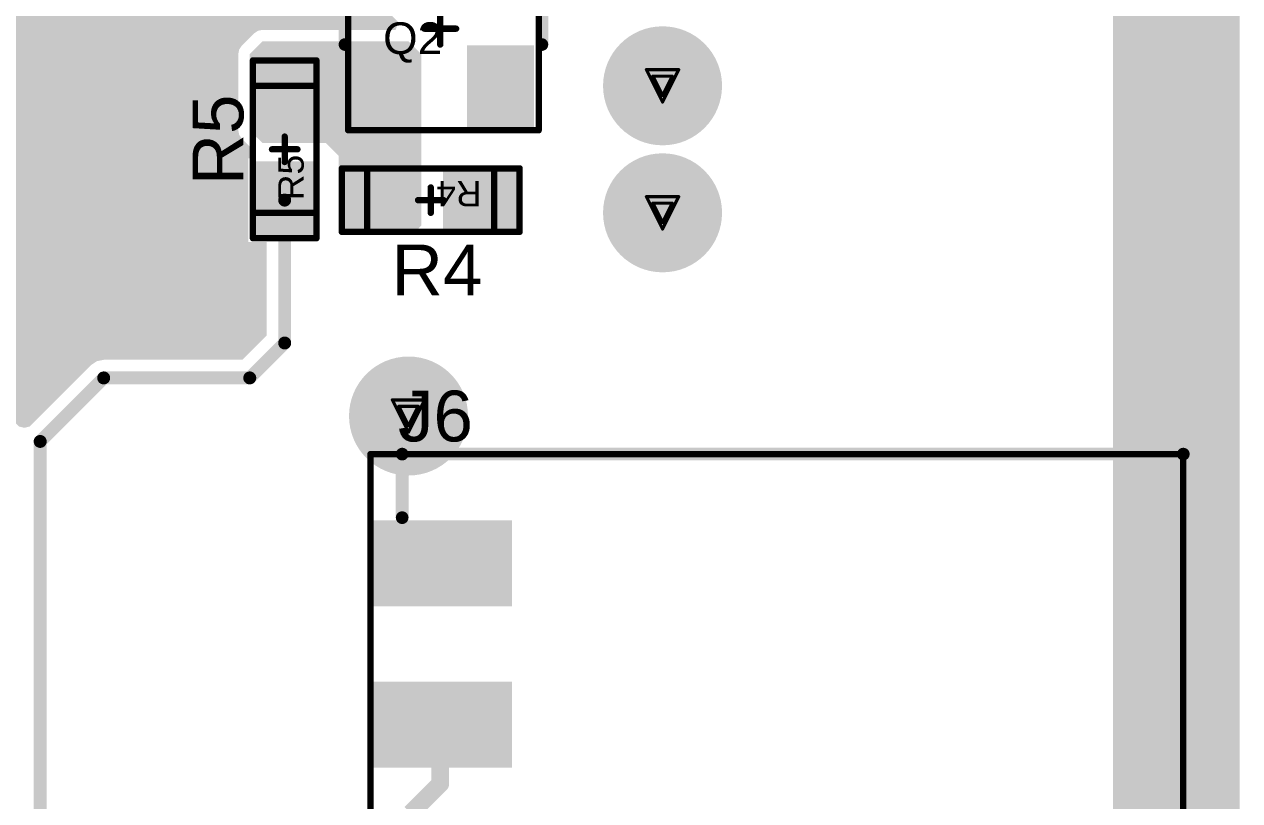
# Model space of a CAD drawing. Header units: inches. Extents: x -21 to 344, y -3 to 240.
# Drawn here: x 56.85 to 75.99, y 63.64 to 75.87 of the extents above; entities that cross this region are included whole.
import ezdxf

# ---------------------------------------------------------------- set-up
doc = ezdxf.new("R2010")
doc.units = ezdxf.units.IN
for name, color, linetype in [('Bottom 3D Body', 216, 'Continuous'), ('Bottom Layer', 5, 'Continuous'), ('Drill Drawing', 1, 'Continuous'), ('Int1 -GND)', 76, 'Continuous'), ('Int2 -PWR)', 16, 'Continuous'), ('Keep-Out Layer', 6, 'Continuous'), ('Route Tool Path', 56, 'Continuous'), ('Top Component Center', 76, 'Continuous'), ('Top Designator', 56, 'Continuous'), ('Top Layer', 1, 'Continuous'), ('Top Overlay', 2, 'Continuous'), ('Top Paste', 8, 'Continuous'), ('Top Solder', 216, 'Continuous'), ('Via Holes', 16, 'Continuous')]:
    doc.layers.add(name, color=color, linetype=linetype)
doc.styles.add('Arial', font='', dxfattribs={"height": 0.2})
doc.styles.get('Arial').set_extended_font_data('Arial')

# ---------------------------------------------------------------- blocks, each defined once
blk = doc.blocks.new('RES_0603_52')
at = {"layer": 'Top Layer'}
for points in [[(-1.283, 0.394), (-0.318, 0.394), (-0.318, -0.394), (-1.283, -0.394)], [(0.318, 0.394), (1.283, 0.394), (1.283, -0.394), (0.318, -0.394)]]:
    blk.add_hatch(color=1, dxfattribs=at).paths.add_polyline_path(points)
at = {"layer": 'Top Paste'}
for points in [[(-1.41, 0.521), (-0.191, 0.521), (-0.191, -0.521), (-1.41, -0.521)], [(0.191, 0.521), (1.41, 0.521), (1.41, -0.521), (0.191, -0.521)]]:
    blk.add_hatch(color=8, dxfattribs=at).paths.add_polyline_path(points)
at = {"layer": 'Top Solder'}
for points in [[(-1.333, 0.444), (-0.268, 0.444), (-0.268, -0.444), (-1.333, -0.444)], [(0.268, 0.444), (1.333, 0.444), (1.333, -0.444), (0.268, -0.444)]]:
    blk.add_hatch(color=216, dxfattribs=at).paths.add_polyline_path(points)
at = {"layer": 'Bottom 3D Body'}
for points in [[(-1, 0.5, 0.1, 0.1, 0), (-1, -0.5, 0.1, 0.1, 0)], [(-1, 0.5, 0.1, 0.1, 0), (1, 0.5, 0.1, 0.1, 0)], [(1, 0.5, 0.1, 0.1, 0), (1, -0.5, 0.1, 0.1, 0)], [(-1, -0.5, 0.1, 0.1, 0), (1, -0.5, 0.1, 0.1, 0)]]:
    blk.add_lwpolyline(points, format="xyseb", dxfattribs=at)
for points in [[(-1.025, 0.5, 0.05, 0.05, 1), (-0.975, 0.5, 0.05, 0.05, 1)], [(-1.025, 0.5, 0.05, 0.05, 1), (-0.975, 0.5, 0.05, 0.05, 1)], [(0.975, 0.5, 0.05, 0.05, 1), (1.025, 0.5, 0.05, 0.05, 1)], [(0.975, 0.5, 0.05, 0.05, 1), (1.025, 0.5, 0.05, 0.05, 1)], [(-1.025, -0.5, 0.05, 0.05, 1), (-0.975, -0.5, 0.05, 0.05, 1)], [(-1.025, -0.5, 0.05, 0.05, 1), (-0.975, -0.5, 0.05, 0.05, 1)], [(0.975, -0.5, 0.05, 0.05, 1), (1.025, -0.5, 0.05, 0.05, 1)], [(0.975, -0.5, 0.05, 0.05, 1), (1.025, -0.5, 0.05, 0.05, 1)]]:
    blk.add_lwpolyline(points, format="xyseb", close=True, dxfattribs=at)
at = {"layer": 'Top Component Center'}
for points in [[(-1.4, 0.5, 0.1, 0.1, 0), (1.4, 0.5, 0.1, 0.1, 0)], [(-1.4, 0.5, 0.1, 0.1, 0), (-1.4, -0.5, 0.1, 0.1, 0)], [(1.4, 0.5, 0.1, 0.1, 0), (1.4, -0.5, 0.1, 0.1, 0)], [(0, 0.2, 0.1, 0.1, 0), (0, -0.2, 0.1, 0.1, 0)], [(-0.2, 0, 0.1, 0.1, 0), (0.2, 0, 0.1, 0.1, 0)], [(-1.4, -0.5, 0.1, 0.1, 0), (1.4, -0.5, 0.1, 0.1, 0)]]:
    blk.add_lwpolyline(points, format="xyseb", dxfattribs=at)
for points in [[(-1.425, 0.5, 0.05, 0.05, 1), (-1.375, 0.5, 0.05, 0.05, 1)], [(-1.425, 0.5, 0.05, 0.05, 1), (-1.375, 0.5, 0.05, 0.05, 1)], [(1.375, 0.5, 0.05, 0.05, 1), (1.425, 0.5, 0.05, 0.05, 1)], [(1.375, 0.5, 0.05, 0.05, 1), (1.425, 0.5, 0.05, 0.05, 1)], [(-0.025, 0.2, 0.05, 0.05, 1), (0.025, 0.2, 0.05, 0.05, 1)], [(-0.225, 0, 0.05, 0.05, 1), (-0.175, 0, 0.05, 0.05, 1)], [(0.175, 0, 0.05, 0.05, 1), (0.225, 0, 0.05, 0.05, 1)], [(-0.025, -0.2, 0.05, 0.05, 1), (0.025, -0.2, 0.05, 0.05, 1)], [(-1.425, -0.5, 0.05, 0.05, 1), (-1.375, -0.5, 0.05, 0.05, 1)], [(-1.425, -0.5, 0.05, 0.05, 1), (-1.375, -0.5, 0.05, 0.05, 1)], [(1.375, -0.5, 0.05, 0.05, 1), (1.425, -0.5, 0.05, 0.05, 1)], [(1.375, -0.5, 0.05, 0.05, 1), (1.425, -0.5, 0.05, 0.05, 1)]]:
    blk.add_lwpolyline(points, format="xyseb", close=True, dxfattribs=at)
at = {"layer": 'Top Designator'}
for points in [[(-1.4, 0.5, 0.1, 0.1, 0), (1.4, 0.5, 0.1, 0.1, 0)], [(-1.4, 0.5, 0.1, 0.1, 0), (-1.4, -0.5, 0.1, 0.1, 0)], [(1.4, 0.5, 0.1, 0.1, 0), (1.4, -0.5, 0.1, 0.1, 0)], [(-1.4, -0.5, 0.1, 0.1, 0), (1.4, -0.5, 0.1, 0.1, 0)]]:
    blk.add_lwpolyline(points, format="xyseb", dxfattribs=at)
for points in [[(-1.425, 0.5, 0.05, 0.05, 1), (-1.375, 0.5, 0.05, 0.05, 1)], [(-1.425, 0.5, 0.05, 0.05, 1), (-1.375, 0.5, 0.05, 0.05, 1)], [(1.375, 0.5, 0.05, 0.05, 1), (1.425, 0.5, 0.05, 0.05, 1)], [(1.375, 0.5, 0.05, 0.05, 1), (1.425, 0.5, 0.05, 0.05, 1)], [(-1.425, -0.5, 0.05, 0.05, 1), (-1.375, -0.5, 0.05, 0.05, 1)], [(-1.425, -0.5, 0.05, 0.05, 1), (-1.375, -0.5, 0.05, 0.05, 1)], [(1.375, -0.5, 0.05, 0.05, 1), (1.425, -0.5, 0.05, 0.05, 1)], [(1.375, -0.5, 0.05, 0.05, 1), (1.425, -0.5, 0.05, 0.05, 1)]]:
    blk.add_lwpolyline(points, format="xyseb", close=True, dxfattribs=at)
at = {"layer": 'Top Overlay'}
for points in [[(-1.4, 0.5, 0.1, 0.1, 0), (1.4, 0.5, 0.1, 0.1, 0)], [(-1.4, 0.5, 0.1, 0.1, 0), (-1.4, -0.5, 0.1, 0.1, 0)], [(1.4, 0.5, 0.1, 0.1, 0), (1.4, -0.5, 0.1, 0.1, 0)], [(-1.4, -0.5, 0.1, 0.1, 0), (1.4, -0.5, 0.1, 0.1, 0)]]:
    blk.add_lwpolyline(points, format="xyseb", dxfattribs=at)
for points in [[(-1.425, 0.5, 0.05, 0.05, 1), (-1.375, 0.5, 0.05, 0.05, 1)], [(-1.425, 0.5, 0.05, 0.05, 1), (-1.375, 0.5, 0.05, 0.05, 1)], [(1.375, 0.5, 0.05, 0.05, 1), (1.425, 0.5, 0.05, 0.05, 1)], [(1.375, 0.5, 0.05, 0.05, 1), (1.425, 0.5, 0.05, 0.05, 1)], [(-1.425, -0.5, 0.05, 0.05, 1), (-1.375, -0.5, 0.05, 0.05, 1)], [(-1.425, -0.5, 0.05, 0.05, 1), (-1.375, -0.5, 0.05, 0.05, 1)], [(1.375, -0.5, 0.05, 0.05, 1), (1.425, -0.5, 0.05, 0.05, 1)], [(1.375, -0.5, 0.05, 0.05, 1), (1.425, -0.5, 0.05, 0.05, 1)]]:
    blk.add_lwpolyline(points, format="xyseb", close=True, dxfattribs=at)
at = {"layer": 'Top Designator', "style": 'Arial'}
blk.add_text('R5', height=0.4, dxfattribs=at).set_placement((-0.8, -0.3))
blk = doc.blocks.new('RES_0603_53')
at = {"layer": 'Top Layer'}
for points in [[(-1.283, 0.394), (-0.318, 0.394), (-0.318, -0.394), (-1.283, -0.394)], [(0.318, 0.394), (1.283, 0.394), (1.283, -0.394), (0.318, -0.394)]]:
    blk.add_hatch(color=1, dxfattribs=at).paths.add_polyline_path(points)
at = {"layer": 'Top Paste'}
for points in [[(-1.41, 0.521), (-0.191, 0.521), (-0.191, -0.521), (-1.41, -0.521)], [(0.191, 0.521), (1.41, 0.521), (1.41, -0.521), (0.191, -0.521)]]:
    blk.add_hatch(color=8, dxfattribs=at).paths.add_polyline_path(points)
at = {"layer": 'Top Solder'}
for points in [[(-1.333, 0.444), (-0.268, 0.444), (-0.268, -0.444), (-1.333, -0.444)], [(0.268, 0.444), (1.333, 0.444), (1.333, -0.444), (0.268, -0.444)]]:
    blk.add_hatch(color=216, dxfattribs=at).paths.add_polyline_path(points)
at = {"layer": 'Bottom 3D Body'}
for points in [[(-1, 0.5, 0.1, 0.1, 0), (-1, -0.5, 0.1, 0.1, 0)], [(1, 0.5, 0.1, 0.1, 0), (-1, 0.5, 0.1, 0.1, 0)], [(1, 0.5, 0.1, 0.1, 0), (1, -0.5, 0.1, 0.1, 0)], [(1, -0.5, 0.1, 0.1, 0), (-1, -0.5, 0.1, 0.1, 0)]]:
    blk.add_lwpolyline(points, format="xyseb", dxfattribs=at)
for points in [[(-1.025, 0.5, 0.05, 0.05, 1), (-0.975, 0.5, 0.05, 0.05, 1)], [(-1.025, 0.5, 0.05, 0.05, 1), (-0.975, 0.5, 0.05, 0.05, 1)], [(0.975, 0.5, 0.05, 0.05, 1), (1.025, 0.5, 0.05, 0.05, 1)], [(0.975, 0.5, 0.05, 0.05, 1), (1.025, 0.5, 0.05, 0.05, 1)], [(-1.025, -0.5, 0.05, 0.05, 1), (-0.975, -0.5, 0.05, 0.05, 1)], [(-1.025, -0.5, 0.05, 0.05, 1), (-0.975, -0.5, 0.05, 0.05, 1)], [(0.975, -0.5, 0.05, 0.05, 1), (1.025, -0.5, 0.05, 0.05, 1)], [(0.975, -0.5, 0.05, 0.05, 1), (1.025, -0.5, 0.05, 0.05, 1)]]:
    blk.add_lwpolyline(points, format="xyseb", close=True, dxfattribs=at)
at = {"layer": 'Top Component Center'}
for points in [[(1.4, 0.5, 0.1, 0.1, 0), (-1.4, 0.5, 0.1, 0.1, 0)], [(-1.4, 0.5, 0.1, 0.1, 0), (-1.4, -0.5, 0.1, 0.1, 0)], [(1.4, 0.5, 0.1, 0.1, 0), (1.4, -0.5, 0.1, 0.1, 0)], [(0, 0.2, 0.1, 0.1, 0), (0, -0.2, 0.1, 0.1, 0)], [(0.2, 0, 0.1, 0.1, 0), (-0.2, 0, 0.1, 0.1, 0)], [(1.4, -0.5, 0.1, 0.1, 0), (-1.4, -0.5, 0.1, 0.1, 0)]]:
    blk.add_lwpolyline(points, format="xyseb", dxfattribs=at)
for points in [[(-1.425, 0.5, 0.05, 0.05, 1), (-1.375, 0.5, 0.05, 0.05, 1)], [(-1.425, 0.5, 0.05, 0.05, 1), (-1.375, 0.5, 0.05, 0.05, 1)], [(1.375, 0.5, 0.05, 0.05, 1), (1.425, 0.5, 0.05, 0.05, 1)], [(1.375, 0.5, 0.05, 0.05, 1), (1.425, 0.5, 0.05, 0.05, 1)], [(-0.025, 0.2, 0.05, 0.05, 1), (0.025, 0.2, 0.05, 0.05, 1)], [(-0.225, 0, 0.05, 0.05, 1), (-0.175, 0, 0.05, 0.05, 1)], [(0.175, 0, 0.05, 0.05, 1), (0.225, 0, 0.05, 0.05, 1)], [(-0.025, -0.2, 0.05, 0.05, 1), (0.025, -0.2, 0.05, 0.05, 1)], [(-1.425, -0.5, 0.05, 0.05, 1), (-1.375, -0.5, 0.05, 0.05, 1)], [(-1.425, -0.5, 0.05, 0.05, 1), (-1.375, -0.5, 0.05, 0.05, 1)], [(1.375, -0.5, 0.05, 0.05, 1), (1.425, -0.5, 0.05, 0.05, 1)], [(1.375, -0.5, 0.05, 0.05, 1), (1.425, -0.5, 0.05, 0.05, 1)]]:
    blk.add_lwpolyline(points, format="xyseb", close=True, dxfattribs=at)
at = {"layer": 'Top Designator'}
for points in [[(1.4, 0.5, 0.1, 0.1, 0), (-1.4, 0.5, 0.1, 0.1, 0)], [(-1.4, 0.5, 0.1, 0.1, 0), (-1.4, -0.5, 0.1, 0.1, 0)], [(1.4, 0.5, 0.1, 0.1, 0), (1.4, -0.5, 0.1, 0.1, 0)], [(1.4, -0.5, 0.1, 0.1, 0), (-1.4, -0.5, 0.1, 0.1, 0)]]:
    blk.add_lwpolyline(points, format="xyseb", dxfattribs=at)
for points in [[(-1.425, 0.5, 0.05, 0.05, 1), (-1.375, 0.5, 0.05, 0.05, 1)], [(-1.425, 0.5, 0.05, 0.05, 1), (-1.375, 0.5, 0.05, 0.05, 1)], [(1.375, 0.5, 0.05, 0.05, 1), (1.425, 0.5, 0.05, 0.05, 1)], [(1.375, 0.5, 0.05, 0.05, 1), (1.425, 0.5, 0.05, 0.05, 1)], [(-1.425, -0.5, 0.05, 0.05, 1), (-1.375, -0.5, 0.05, 0.05, 1)], [(-1.425, -0.5, 0.05, 0.05, 1), (-1.375, -0.5, 0.05, 0.05, 1)], [(1.375, -0.5, 0.05, 0.05, 1), (1.425, -0.5, 0.05, 0.05, 1)], [(1.375, -0.5, 0.05, 0.05, 1), (1.425, -0.5, 0.05, 0.05, 1)]]:
    blk.add_lwpolyline(points, format="xyseb", close=True, dxfattribs=at)
at = {"layer": 'Top Overlay'}
for points in [[(1.4, 0.5, 0.1, 0.1, 0), (-1.4, 0.5, 0.1, 0.1, 0)], [(-1.4, 0.5, 0.1, 0.1, 0), (-1.4, -0.5, 0.1, 0.1, 0)], [(1.4, 0.5, 0.1, 0.1, 0), (1.4, -0.5, 0.1, 0.1, 0)], [(1.4, -0.5, 0.1, 0.1, 0), (-1.4, -0.5, 0.1, 0.1, 0)]]:
    blk.add_lwpolyline(points, format="xyseb", dxfattribs=at)
for points in [[(-1.425, 0.5, 0.05, 0.05, 1), (-1.375, 0.5, 0.05, 0.05, 1)], [(-1.425, 0.5, 0.05, 0.05, 1), (-1.375, 0.5, 0.05, 0.05, 1)], [(1.375, 0.5, 0.05, 0.05, 1), (1.425, 0.5, 0.05, 0.05, 1)], [(1.375, 0.5, 0.05, 0.05, 1), (1.425, 0.5, 0.05, 0.05, 1)], [(-1.425, -0.5, 0.05, 0.05, 1), (-1.375, -0.5, 0.05, 0.05, 1)], [(-1.425, -0.5, 0.05, 0.05, 1), (-1.375, -0.5, 0.05, 0.05, 1)], [(1.375, -0.5, 0.05, 0.05, 1), (1.425, -0.5, 0.05, 0.05, 1)], [(1.375, -0.5, 0.05, 0.05, 1), (1.425, -0.5, 0.05, 0.05, 1)]]:
    blk.add_lwpolyline(points, format="xyseb", close=True, dxfattribs=at)
at = {"layer": 'Top Designator', "style": 'Arial'}
blk.add_text('R4', height=0.4, dxfattribs=at).set_placement((-0.8, -0.3))
blk = doc.blocks.new('SOT23F_60')
at = {"layer": 'Top Layer'}
for points in [[(-0.4, 1.5), (0.4, 1.5), (0.4, 0.39), (-0.4, 0.39)], [(-1.35, -0.39), (-0.55, -0.39), (-0.55, -1.5), (-1.35, -1.5)], [(0.55, -0.39), (1.35, -0.39), (1.35, -1.5), (0.55, -1.5)]]:
    blk.add_hatch(color=1, dxfattribs=at).paths.add_polyline_path(points)
at = {"layer": 'Top Paste'}
for points in [[(-0.527, 1.627), (0.527, 1.627), (0.527, 0.263), (-0.527, 0.263)], [(-1.477, -0.263), (-0.423, -0.263), (-0.423, -1.627), (-1.477, -1.627)], [(0.423, -0.263), (1.477, -0.263), (1.477, -1.627), (0.423, -1.627)]]:
    blk.add_hatch(color=8, dxfattribs=at).paths.add_polyline_path(points)
at = {"layer": 'Top Solder'}
for points in [[(-0.45, 1.55), (0.45, 1.55), (0.45, 0.34), (-0.45, 0.34)], [(-1.4, -0.34), (-0.5, -0.34), (-0.5, -1.55), (-1.4, -1.55)], [(0.5, -0.34), (1.4, -0.34), (1.4, -1.55), (0.5, -1.55)]]:
    blk.add_hatch(color=216, dxfattribs=at).paths.add_polyline_path(points)
at = {"layer": 'Top Component Center'}
for points in [[(-1.45, -1.6, 0.1, 0.1, 0), (-1.45, 1.6, 0.1, 0.1, 0)], [(-1.45, 1.6, 0.1, 0.1, 0), (1.55, 1.6, 0.1, 0.1, 0)], [(1.55, -1.6, 0.1, 0.1, 0), (1.55, 1.6, 0.1, 0.1, 0)], [(0, -0.25, 0.1, 0.1, 0), (0, 0.25, 0.1, 0.1, 0)], [(-0.25, 0, 0.1, 0.1, 0), (0.25, 0, 0.1, 0.1, 0)], [(-1.45, -1.6, 0.1, 0.1, 0), (1.55, -1.6, 0.1, 0.1, 0)]]:
    blk.add_lwpolyline(points, format="xyseb", dxfattribs=at)
for points in [[(-1.475, 1.6, 0.05, 0.05, 1), (-1.425, 1.6, 0.05, 0.05, 1)], [(-1.475, 1.6, 0.05, 0.05, 1), (-1.425, 1.6, 0.05, 0.05, 1)], [(1.525, 1.6, 0.05, 0.05, 1), (1.575, 1.6, 0.05, 0.05, 1)], [(1.525, 1.6, 0.05, 0.05, 1), (1.575, 1.6, 0.05, 0.05, 1)], [(-0.025, 0.25, 0.05, 0.05, 1), (0.025, 0.25, 0.05, 0.05, 1)], [(-0.275, 0, 0.05, 0.05, 1), (-0.225, 0, 0.05, 0.05, 1)], [(0.225, 0, 0.05, 0.05, 1), (0.275, 0, 0.05, 0.05, 1)], [(-0.025, -0.25, 0.05, 0.05, 1), (0.025, -0.25, 0.05, 0.05, 1)], [(-1.475, -1.6, 0.05, 0.05, 1), (-1.425, -1.6, 0.05, 0.05, 1)], [(-1.475, -1.6, 0.05, 0.05, 1), (-1.425, -1.6, 0.05, 0.05, 1)], [(1.525, -1.6, 0.05, 0.05, 1), (1.575, -1.6, 0.05, 0.05, 1)], [(1.525, -1.6, 0.05, 0.05, 1), (1.575, -1.6, 0.05, 0.05, 1)]]:
    blk.add_lwpolyline(points, format="xyseb", close=True, dxfattribs=at)
at = {"layer": 'Top Designator'}
for points in [[(-1.45, -1.6, 0.1, 0.1, 0), (-1.45, 1.6, 0.1, 0.1, 0)], [(-1.45, 1.6, 0.1, 0.1, 0), (1.55, 1.6, 0.1, 0.1, 0)], [(1.55, -1.6, 0.1, 0.1, 0), (1.55, 1.6, 0.1, 0.1, 0)], [(-1.45, -1.6, 0.1, 0.1, 0), (1.55, -1.6, 0.1, 0.1, 0)]]:
    blk.add_lwpolyline(points, format="xyseb", dxfattribs=at)
for points in [[(-1.475, 1.6, 0.05, 0.05, 1), (-1.425, 1.6, 0.05, 0.05, 1)], [(-1.475, 1.6, 0.05, 0.05, 1), (-1.425, 1.6, 0.05, 0.05, 1)], [(1.525, 1.6, 0.05, 0.05, 1), (1.575, 1.6, 0.05, 0.05, 1)], [(1.525, 1.6, 0.05, 0.05, 1), (1.575, 1.6, 0.05, 0.05, 1)], [(-1.475, -1.6, 0.05, 0.05, 1), (-1.425, -1.6, 0.05, 0.05, 1)], [(-1.475, -1.6, 0.05, 0.05, 1), (-1.425, -1.6, 0.05, 0.05, 1)], [(1.525, -1.6, 0.05, 0.05, 1), (1.575, -1.6, 0.05, 0.05, 1)], [(1.525, -1.6, 0.05, 0.05, 1), (1.575, -1.6, 0.05, 0.05, 1)]]:
    blk.add_lwpolyline(points, format="xyseb", close=True, dxfattribs=at)
at = {"layer": 'Top Overlay'}
for points in [[(-1.5, 0.75, 0.2, 0.2, 0), (-0.725, 0.75, 0.2, 0.2, 0)], [(-1.5, -0.25, 0.2, 0.2, 0), (-1.5, 0.75, 0.2, 0.2, 0)], [(0.75, 0.75, 0.2, 0.2, 0), (1.6, 0.75, 0.2, 0.2, 0)], [(1.6, -0.25, 0.2, 0.2, 0), (1.6, 0.75, 0.2, 0.2, 0)]]:
    blk.add_lwpolyline(points, format="xyseb", dxfattribs=at)
for points in [[(-1.55, 0.75, 0.1, 0.1, 1), (-1.45, 0.75, 0.1, 0.1, 1)], [(-1.55, 0.75, 0.1, 0.1, 1), (-1.45, 0.75, 0.1, 0.1, 1)], [(-0.775, 0.75, 0.1, 0.1, 1), (-0.675, 0.75, 0.1, 0.1, 1)], [(0.7, 0.75, 0.1, 0.1, 1), (0.8, 0.75, 0.1, 0.1, 1)], [(1.55, 0.75, 0.1, 0.1, 1), (1.65, 0.75, 0.1, 0.1, 1)], [(1.55, 0.75, 0.1, 0.1, 1), (1.65, 0.75, 0.1, 0.1, 1)], [(-1.55, -0.25, 0.1, 0.1, 1), (-1.45, -0.25, 0.1, 0.1, 1)], [(1.55, -0.25, 0.1, 0.1, 1), (1.65, -0.25, 0.1, 0.1, 1)]]:
    blk.add_lwpolyline(points, format="xyseb", close=True, dxfattribs=at)
at = {"layer": 'Top Designator', "style": 'Arial'}
blk.add_text('Q2', height=0.5, dxfattribs=at).set_placement((-0.9, -0.4))
blk = doc.blocks.new('PINHEADER1X5_RA_65')
at = {"layer": 'Top Layer'}
for points in [[(-5.63, 1), (-4.53, 1), (-4.53, -1), (-5.63, -1)], [(-3.09, 1), (-1.99, 1), (-1.99, -1), (-3.09, -1)], [(-0.55, 1), (0.55, 1), (0.55, -1), (-0.55, -1)], [(1.99, 1), (3.09, 1), (3.09, -1), (1.99, -1)], [(4.53, 1), (5.63, 1), (5.63, -1), (4.53, -1)]]:
    blk.add_hatch(color=1, dxfattribs=at).paths.add_polyline_path(points)
at = {"layer": 'Top Paste'}
for points in [[(-5.757, 1.127), (-4.403, 1.127), (-4.403, -1.127), (-5.757, -1.127)], [(-3.217, 1.127), (-1.863, 1.127), (-1.863, -1.127), (-3.217, -1.127)], [(-0.677, 1.127), (0.677, 1.127), (0.677, -1.127), (-0.677, -1.127)], [(1.863, 1.127), (3.217, 1.127), (3.217, -1.127), (1.863, -1.127)], [(4.403, 1.127), (5.757, 1.127), (5.757, -1.127), (4.403, -1.127)]]:
    blk.add_hatch(color=8, dxfattribs=at).paths.add_polyline_path(points)
at = {"layer": 'Top Solder'}
for points in [[(-5.68, 1.05), (-4.48, 1.05), (-4.48, -1.05), (-5.68, -1.05)], [(-3.14, 1.05), (-1.94, 1.05), (-1.94, -1.05), (-3.14, -1.05)], [(-0.6, 1.05), (0.6, 1.05), (0.6, -1.05), (-0.6, -1.05)], [(1.94, 1.05), (3.14, 1.05), (3.14, -1.05), (1.94, -1.05)], [(4.48, 1.05), (5.68, 1.05), (5.68, -1.05), (4.48, -1.05)]]:
    blk.add_hatch(color=216, dxfattribs=at).paths.add_polyline_path(points)
at = {"layer": 'Top Component Center'}
for points in [[(-6.8, 1.1, 0.1, 0.1, 0), (-6.8, -11.7, 0.1, 0.1, 0)], [(-6.8, 1.1, 0.1, 0.1, 0), (6.8, 1.1, 0.1, 0.1, 0)], [(6.8, 1.1, 0.1, 0.1, 0), (6.8, -11.7, 0.1, 0.1, 0)], [(0, 0.5, 0.1, 0.1, 0), (0, -0.5, 0.1, 0.1, 0)], [(-0.5, 0, 0.1, 0.1, 0), (0.5, 0, 0.1, 0.1, 0)], [(-6.8, -11.7, 0.1, 0.1, 0), (6.8, -11.7, 0.1, 0.1, 0)]]:
    blk.add_lwpolyline(points, format="xyseb", dxfattribs=at)
for points in [[(-6.825, 1.1, 0.05, 0.05, 1), (-6.775, 1.1, 0.05, 0.05, 1)], [(-6.825, 1.1, 0.05, 0.05, 1), (-6.775, 1.1, 0.05, 0.05, 1)], [(6.775, 1.1, 0.05, 0.05, 1), (6.825, 1.1, 0.05, 0.05, 1)], [(6.775, 1.1, 0.05, 0.05, 1), (6.825, 1.1, 0.05, 0.05, 1)], [(-0.025, 0.5, 0.05, 0.05, 1), (0.025, 0.5, 0.05, 0.05, 1)], [(-0.525, 0, 0.05, 0.05, 1), (-0.475, 0, 0.05, 0.05, 1)], [(0.475, 0, 0.05, 0.05, 1), (0.525, 0, 0.05, 0.05, 1)], [(-0.025, -0.5, 0.05, 0.05, 1), (0.025, -0.5, 0.05, 0.05, 1)], [(-6.825, -11.7, 0.05, 0.05, 1), (-6.775, -11.7, 0.05, 0.05, 1)], [(-6.825, -11.7, 0.05, 0.05, 1), (-6.775, -11.7, 0.05, 0.05, 1)], [(6.775, -11.7, 0.05, 0.05, 1), (6.825, -11.7, 0.05, 0.05, 1)], [(6.775, -11.7, 0.05, 0.05, 1), (6.825, -11.7, 0.05, 0.05, 1)]]:
    blk.add_lwpolyline(points, format="xyseb", close=True, dxfattribs=at)
at = {"layer": 'Top Designator'}
for points in [[(-6.8, 1.1, 0.1, 0.1, 0), (-6.8, -11.7, 0.1, 0.1, 0)], [(-6.8, 1.1, 0.1, 0.1, 0), (6.8, 1.1, 0.1, 0.1, 0)], [(6.8, 1.1, 0.1, 0.1, 0), (6.8, -11.7, 0.1, 0.1, 0)], [(-6.8, -11.7, 0.1, 0.1, 0), (6.8, -11.7, 0.1, 0.1, 0)]]:
    blk.add_lwpolyline(points, format="xyseb", dxfattribs=at)
for points in [[(-6.825, 1.1, 0.05, 0.05, 1), (-6.775, 1.1, 0.05, 0.05, 1)], [(-6.825, 1.1, 0.05, 0.05, 1), (-6.775, 1.1, 0.05, 0.05, 1)], [(6.775, 1.1, 0.05, 0.05, 1), (6.825, 1.1, 0.05, 0.05, 1)], [(6.775, 1.1, 0.05, 0.05, 1), (6.825, 1.1, 0.05, 0.05, 1)], [(-6.825, -11.7, 0.05, 0.05, 1), (-6.775, -11.7, 0.05, 0.05, 1)], [(-6.825, -11.7, 0.05, 0.05, 1), (-6.775, -11.7, 0.05, 0.05, 1)], [(6.775, -11.7, 0.05, 0.05, 1), (6.825, -11.7, 0.05, 0.05, 1)], [(6.775, -11.7, 0.05, 0.05, 1), (6.825, -11.7, 0.05, 0.05, 1)]]:
    blk.add_lwpolyline(points, format="xyseb", close=True, dxfattribs=at)
at = {"layer": 'Top Overlay'}
for points in [[(-6.8, 0.6, 0.2, 0.2, 0), (-6.8, -11.7, 0.2, 0.2, 0)], [(-6.8, 0.6, 0.2, 0.2, 0), (-5.8, 0.6, 0.2, 0.2, 0)], [(5.8, 0.6, 0.2, 0.2, 0), (6.8, 0.6, 0.2, 0.2, 0)], [(6.8, 0.6, 0.2, 0.2, 0), (6.8, -11.7, 0.2, 0.2, 0)], [(-6.8, -11.7, 0.2, 0.2, 0), (6.8, -11.7, 0.2, 0.2, 0)]]:
    blk.add_lwpolyline(points, format="xyseb", dxfattribs=at)
for points in [[(-6.85, 0.6, 0.1, 0.1, 1), (-6.75, 0.6, 0.1, 0.1, 1)], [(-6.85, 0.6, 0.1, 0.1, 1), (-6.75, 0.6, 0.1, 0.1, 1)], [(-5.85, 0.6, 0.1, 0.1, 1), (-5.75, 0.6, 0.1, 0.1, 1)], [(5.75, 0.6, 0.1, 0.1, 1), (5.85, 0.6, 0.1, 0.1, 1)], [(6.75, 0.6, 0.1, 0.1, 1), (6.85, 0.6, 0.1, 0.1, 1)], [(6.75, 0.6, 0.1, 0.1, 1), (6.85, 0.6, 0.1, 0.1, 1)], [(-6.85, -11.7, 0.1, 0.1, 1), (-6.75, -11.7, 0.1, 0.1, 1)], [(-6.85, -11.7, 0.1, 0.1, 1), (-6.75, -11.7, 0.1, 0.1, 1)], [(6.75, -11.7, 0.1, 0.1, 1), (6.85, -11.7, 0.1, 0.1, 1)], [(6.75, -11.7, 0.1, 0.1, 1), (6.85, -11.7, 0.1, 0.1, 1)]]:
    blk.add_lwpolyline(points, format="xyseb", close=True, dxfattribs=at)
at = {"layer": 'Top Designator', "style": 'Arial'}
blk.add_text('J6', height=1, dxfattribs=at).set_placement((-2.3, -3.8))

msp = doc.modelspace()

# ---------------------------------------------------------------- hatches: boundary and pattern name
at = {"layer": 'Bottom Layer'}
h = msp.add_hatch(color=5, dxfattribs=at)
edge = h.paths.add_edge_path()
edge.add_arc((66.9, 74.9), 0.3, 0, 360)
h = msp.add_hatch(color=5, dxfattribs=at)
edge = h.paths.add_edge_path()
edge.add_arc((66.9, 72.9), 0.3, 0, 360)
h = msp.add_hatch(color=5, dxfattribs=at)
edge = h.paths.add_edge_path()
edge.add_arc((62.9, 69.7), 0.3, 0, 360)
at = {"layer": 'Int2 -PWR)'}
h = msp.add_hatch(color=7, dxfattribs=at)
edge = h.paths.add_edge_path()
edge.add_arc((66.9, 74.9), 0.937, 0, 360)
h = msp.add_hatch(color=7, dxfattribs=at)
edge = h.paths.add_edge_path()
edge.add_arc((66.9, 72.9), 0.937, 0, 360)
h = msp.add_hatch(color=7, dxfattribs=at)
edge = h.paths.add_edge_path()
edge.add_arc((62.9, 69.7), 0.937, 0, 360)
at = {"layer": 'Top Layer'}
h = msp.add_hatch(color=1, dxfattribs=at)
h.paths.add_polyline_path([(62.519, 76.2), (62.533, 76.131), (62.572, 76.072), (62.745, 75.899), (62.696, 75.781), (60.6, 75.781), (60.531, 75.767), (60.531, 75.767), (60.472, 75.728), (60.272, 75.528), (60.233, 75.469), (60.219, 75.4), (60.219, 74.2), (60.233, 74.131), (60.272, 74.072), (60.456, 73.887), (60.445, 73.824), (60.41, 73.76), (60.378, 73.76), (60.378, 72.44), (60.665, 72.44), (60.665, 70.968), (60.282, 70.585), (58.1, 70.585), (58.1, 70.585), (57.991, 70.563), (57.899, 70.501), (57.899, 70.501), (56.932, 69.535), (56.85, 69.514), (56.768, 69.535), (55.801, 70.501), (55.709, 70.563), (55.6, 70.585), (55.6, 70.585), (51.218, 70.585), (50.785, 71.018), (50.785, 72.44), (51.072, 72.44), (51.072, 72.498), (51.093, 72.514), (51.199, 72.545), (51.272, 72.472), (51.331, 72.433), (51.4, 72.419), (52.5, 72.419), (52.569, 72.433), (52.628, 72.472), (52.728, 72.572), (52.737, 72.584), (52.864, 72.546), (52.864, 72.452), (53.473, 72.452), (53.473, 73.1), (53.473, 73.748), (52.908, 73.748), (52.864, 73.748), (52.781, 73.841), (52.781, 75.4), (52.767, 75.469), (52.728, 75.528), (52.655, 75.601), (52.704, 75.719), (53.092, 75.719), (53.196, 75.664), (53.196, 75.592), (53.196, 74.982), (53.723, 74.982), (53.723, 75.664), (53.495, 75.664), (53.464, 75.715), (53.447, 75.791), (53.728, 76.072), (53.767, 76.131), (53.781, 76.2), (53.781, 77.6), (62.519, 77.6)])
h.paths.add_polyline_path([(55.591, 76.821), (55.591, 76.49), (55.921, 76.49), (55.87, 76.614), (55.714, 76.77)], flags=0)
h.paths.add_polyline_path([(55.21, 76.821), (55.086, 76.77), (54.93, 76.614), (54.879, 76.49), (55.21, 76.49)], flags=0)
h.paths.add_polyline_path([(55.921, 76.109), (55.591, 76.109), (55.591, 75.779), (55.714, 75.83), (55.87, 75.986)], flags=0)
h.paths.add_polyline_path([(55.21, 76.109), (54.879, 76.109), (54.93, 75.986), (55.086, 75.83), (55.21, 75.779)], flags=0)
h.paths.add_polyline_path([(54.504, 75.664), (53.977, 75.664), (53.977, 74.982), (54.504, 74.982)], flags=0)
h.paths.add_polyline_path([(55.591, 74.821), (55.591, 74.491), (55.921, 74.491), (55.87, 74.614), (55.714, 74.77)], flags=0)
h.paths.add_polyline_path([(55.21, 74.821), (55.086, 74.77), (54.93, 74.614), (54.879, 74.491), (55.21, 74.491)], flags=0)
h.paths.add_polyline_path([(54.504, 74.728), (53.977, 74.728), (53.977, 74.046), (54.504, 74.046)], flags=0)
h.paths.add_polyline_path([(53.723, 74.728), (53.196, 74.728), (53.196, 74.046), (53.723, 74.046)], flags=0)
h.paths.add_polyline_path([(55.921, 74.11), (55.591, 74.11), (55.591, 73.779), (55.714, 73.83), (55.87, 73.986)], flags=0)
h.paths.add_polyline_path([(55.21, 74.11), (54.879, 74.11), (54.93, 73.986), (55.086, 73.83), (55.21, 73.779)], flags=0)
h.paths.add_polyline_path([(53.727, 73.748), (53.727, 73.227), (54.337, 73.227), (54.337, 73.748)], flags=0)
h.paths.add_polyline_path([(55.591, 72.821), (55.591, 72.491), (55.921, 72.491), (55.87, 72.614), (55.714, 72.77)], flags=0)
h.paths.add_polyline_path([(55.21, 72.821), (55.086, 72.77), (54.93, 72.614), (54.879, 72.491), (55.21, 72.491)], flags=0)
h.paths.add_polyline_path([(54.337, 72.973), (53.727, 72.973), (53.727, 72.452), (54.337, 72.452)], flags=0)
h.paths.add_polyline_path([(55.921, 72.11), (55.591, 72.11), (55.591, 71.779), (55.714, 71.83), (55.87, 71.986)], flags=0)
h.paths.add_polyline_path([(55.21, 72.11), (54.879, 72.11), (54.93, 71.986), (55.086, 71.83), (55.21, 71.779)], flags=0)
msp.add_hatch(color=1, dxfattribs=at).paths.add_polyline_path([(63.1, 72.7), (63, 72.6), (61.9, 72.6), (61.8, 72.7), (61.8, 73.8), (61.6, 74), (60.6, 74), (60.4, 74.2), (60.4, 75.4), (60.6, 75.6), (62.9, 75.6), (63.1, 75.4)])
h = msp.add_hatch(color=1, dxfattribs=at)
edge = h.paths.add_edge_path()
edge.add_arc((66.9, 74.9), 0.3, 0, 360)
h = msp.add_hatch(color=1, dxfattribs=at)
edge = h.paths.add_edge_path()
edge.add_arc((66.9, 72.9), 0.3, 0, 360)
h = msp.add_hatch(color=1, dxfattribs=at)
edge = h.paths.add_edge_path()
edge.add_arc((62.9, 69.7), 0.3, 0, 360)
at = {"layer": 'Via Holes'}
h = msp.add_hatch(color=7, dxfattribs=at)
edge = h.paths.add_edge_path()
edge.add_arc((66.9, 74.9), 0.175, 0, 360)
h = msp.add_hatch(color=7, dxfattribs=at)
edge = h.paths.add_edge_path()
edge.add_arc((66.9, 72.9), 0.175, 0, 360)
h = msp.add_hatch(color=7, dxfattribs=at)
edge = h.paths.add_edge_path()
edge.add_arc((62.9, 69.7), 0.175, 0, 360)

# ---------------------------------------------------------------- linework, layer by layer
at = {"layer": 'Drill Drawing'}
for points in [[(66.646, 75.154, 0.0508, 0.0508, 0), (67.154, 75.154, 0.0508, 0.0508, 0)], [(66.646, 75.154, 0.0508, 0.0508, 0), (66.9, 74.646, 0.0508, 0.0508, 0)], [(66.748, 75.052, 0.0508, 0.0508, 0), (67.052, 75.052, 0.0508, 0.0508, 0)], [(66.748, 75.052, 0.0508, 0.0508, 0), (66.9, 74.748, 0.0508, 0.0508, 0)], [(66.9, 74.646, 0.0508, 0.0508, 0), (67.154, 75.154, 0.0508, 0.0508, 0)], [(66.9, 74.748, 0.0508, 0.0508, 0), (67.052, 75.052, 0.0508, 0.0508, 0)], [(66.646, 73.154, 0.0508, 0.0508, 0), (67.154, 73.154, 0.0508, 0.0508, 0)], [(66.646, 73.154, 0.0508, 0.0508, 0), (66.9, 72.646, 0.0508, 0.0508, 0)], [(66.9, 72.646, 0.0508, 0.0508, 0), (67.154, 73.154, 0.0508, 0.0508, 0)], [(66.748, 73.052, 0.0508, 0.0508, 0), (67.052, 73.052, 0.0508, 0.0508, 0)], [(66.748, 73.052, 0.0508, 0.0508, 0), (66.9, 72.748, 0.0508, 0.0508, 0)], [(66.9, 72.748, 0.0508, 0.0508, 0), (67.052, 73.052, 0.0508, 0.0508, 0)], [(62.646, 69.954, 0.0508, 0.0508, 0), (63.154, 69.954, 0.0508, 0.0508, 0)], [(62.646, 69.954, 0.0508, 0.0508, 0), (62.9, 69.446, 0.0508, 0.0508, 0)], [(62.748, 69.852, 0.0508, 0.0508, 0), (63.052, 69.852, 0.0508, 0.0508, 0)], [(62.748, 69.852, 0.0508, 0.0508, 0), (62.9, 69.548, 0.0508, 0.0508, 0)], [(62.9, 69.446, 0.0508, 0.0508, 0), (63.154, 69.954, 0.0508, 0.0508, 0)], [(62.9, 69.548, 0.0508, 0.0508, 0), (63.052, 69.852, 0.0508, 0.0508, 0)]]:
    msp.add_lwpolyline(points, format="xyseb", dxfattribs=at)
for points in [[(66.633, 75.154, 0.0254, 0.0254, 1), (66.659, 75.154, 0.0254, 0.0254, 1)], [(66.633, 75.154, 0.0254, 0.0254, 1), (66.659, 75.154, 0.0254, 0.0254, 1)], [(66.735, 75.052, 0.0254, 0.0254, 1), (66.76, 75.052, 0.0254, 0.0254, 1)], [(66.735, 75.052, 0.0254, 0.0254, 1), (66.76, 75.052, 0.0254, 0.0254, 1)], [(67.04, 75.052, 0.0254, 0.0254, 1), (67.065, 75.052, 0.0254, 0.0254, 1)], [(67.04, 75.052, 0.0254, 0.0254, 1), (67.065, 75.052, 0.0254, 0.0254, 1)], [(67.141, 75.154, 0.0254, 0.0254, 1), (67.167, 75.154, 0.0254, 0.0254, 1)], [(67.141, 75.154, 0.0254, 0.0254, 1), (67.167, 75.154, 0.0254, 0.0254, 1)], [(66.887, 74.748, 0.0254, 0.0254, 1), (66.913, 74.748, 0.0254, 0.0254, 1)], [(66.887, 74.748, 0.0254, 0.0254, 1), (66.913, 74.748, 0.0254, 0.0254, 1)], [(66.887, 74.646, 0.0254, 0.0254, 1), (66.913, 74.646, 0.0254, 0.0254, 1)], [(66.887, 74.646, 0.0254, 0.0254, 1), (66.913, 74.646, 0.0254, 0.0254, 1)], [(66.633, 73.154, 0.0254, 0.0254, 1), (66.659, 73.154, 0.0254, 0.0254, 1)], [(66.633, 73.154, 0.0254, 0.0254, 1), (66.659, 73.154, 0.0254, 0.0254, 1)], [(67.141, 73.154, 0.0254, 0.0254, 1), (67.167, 73.154, 0.0254, 0.0254, 1)], [(67.141, 73.154, 0.0254, 0.0254, 1), (67.167, 73.154, 0.0254, 0.0254, 1)], [(66.735, 73.052, 0.0254, 0.0254, 1), (66.76, 73.052, 0.0254, 0.0254, 1)], [(66.735, 73.052, 0.0254, 0.0254, 1), (66.76, 73.052, 0.0254, 0.0254, 1)], [(67.04, 73.052, 0.0254, 0.0254, 1), (67.065, 73.052, 0.0254, 0.0254, 1)], [(67.04, 73.052, 0.0254, 0.0254, 1), (67.065, 73.052, 0.0254, 0.0254, 1)], [(66.887, 72.748, 0.0254, 0.0254, 1), (66.913, 72.748, 0.0254, 0.0254, 1)], [(66.887, 72.748, 0.0254, 0.0254, 1), (66.913, 72.748, 0.0254, 0.0254, 1)], [(66.887, 72.646, 0.0254, 0.0254, 1), (66.913, 72.646, 0.0254, 0.0254, 1)], [(66.887, 72.646, 0.0254, 0.0254, 1), (66.913, 72.646, 0.0254, 0.0254, 1)], [(62.633, 69.954, 0.0254, 0.0254, 1), (62.659, 69.954, 0.0254, 0.0254, 1)], [(62.633, 69.954, 0.0254, 0.0254, 1), (62.659, 69.954, 0.0254, 0.0254, 1)], [(62.735, 69.852, 0.0254, 0.0254, 1), (62.76, 69.852, 0.0254, 0.0254, 1)], [(62.735, 69.852, 0.0254, 0.0254, 1), (62.76, 69.852, 0.0254, 0.0254, 1)], [(63.04, 69.852, 0.0254, 0.0254, 1), (63.065, 69.852, 0.0254, 0.0254, 1)], [(63.04, 69.852, 0.0254, 0.0254, 1), (63.065, 69.852, 0.0254, 0.0254, 1)], [(63.141, 69.954, 0.0254, 0.0254, 1), (63.167, 69.954, 0.0254, 0.0254, 1)], [(63.141, 69.954, 0.0254, 0.0254, 1), (63.167, 69.954, 0.0254, 0.0254, 1)], [(62.887, 69.548, 0.0254, 0.0254, 1), (62.913, 69.548, 0.0254, 0.0254, 1)], [(62.887, 69.548, 0.0254, 0.0254, 1), (62.913, 69.548, 0.0254, 0.0254, 1)], [(62.887, 69.446, 0.0254, 0.0254, 1), (62.913, 69.446, 0.0254, 0.0254, 1)], [(62.887, 69.446, 0.0254, 0.0254, 1), (62.913, 69.446, 0.0254, 0.0254, 1)]]:
    msp.add_lwpolyline(points, format="xyseb", close=True, dxfattribs=at)
at = {"layer": 'Int1 -GND)'}
for points in [[(75.48, 39, 1.016, 1.016, 0), (75.48, 107.54, 1.016, 1.016, 0)], [(74.5, 0.1, 1.016, 1.016, 0), (74.5, 106.9, 1.016, 1.016, 0)], [(66.666, 75.542, 0.254, 0.254, -0.176327), (67.134, 75.542, 0.254, 0.254, 0)], [(66.258, 74.666, 0.254, 0.254, -0.176327), (66.258, 75.134, 0.254, 0.254, 0)], [(67.542, 75.134, 0.254, 0.254, -0.176327), (67.542, 74.666, 0.254, 0.254, 0)], [(67.134, 74.258, 0.254, 0.254, -0.176327), (66.666, 74.258, 0.254, 0.254, 0)], [(66.666, 73.542, 0.254, 0.254, -0.176327), (67.134, 73.542, 0.254, 0.254, 0)], [(66.258, 72.666, 0.254, 0.254, -0.176327), (66.258, 73.134, 0.254, 0.254, 0)], [(67.542, 73.134, 0.254, 0.254, -0.176327), (67.542, 72.666, 0.254, 0.254, 0)], [(67.134, 72.258, 0.254, 0.254, -0.176327), (66.666, 72.258, 0.254, 0.254, 0)], [(62.666, 70.342, 0.254, 0.254, -0.176327), (63.134, 70.342, 0.254, 0.254, 0)], [(62.258, 69.466, 0.254, 0.254, -0.176327), (62.258, 69.934, 0.254, 0.254, 0)], [(63.542, 69.934, 0.254, 0.254, -0.176327), (63.542, 69.466, 0.254, 0.254, 0)], [(63.134, 69.058, 0.254, 0.254, -0.176327), (62.666, 69.058, 0.254, 0.254, 0)]]:
    msp.add_lwpolyline(points, format="xyseb", dxfattribs=at)
for points in [[(66.603, 75.542, 0.127, 0.127, 1), (66.73, 75.542, 0.127, 0.127, 1)], [(67.07, 75.542, 0.127, 0.127, 1), (67.197, 75.542, 0.127, 0.127, 1)], [(66.195, 75.134, 0.127, 0.127, 1), (66.322, 75.134, 0.127, 0.127, 1)], [(67.478, 75.134, 0.127, 0.127, 1), (67.605, 75.134, 0.127, 0.127, 1)], [(66.195, 74.666, 0.127, 0.127, 1), (66.322, 74.666, 0.127, 0.127, 1)], [(67.478, 74.666, 0.127, 0.127, 1), (67.605, 74.666, 0.127, 0.127, 1)], [(66.603, 74.258, 0.127, 0.127, 1), (66.73, 74.258, 0.127, 0.127, 1)], [(67.07, 74.258, 0.127, 0.127, 1), (67.197, 74.258, 0.127, 0.127, 1)], [(66.603, 73.542, 0.127, 0.127, 1), (66.73, 73.542, 0.127, 0.127, 1)], [(67.07, 73.542, 0.127, 0.127, 1), (67.197, 73.542, 0.127, 0.127, 1)], [(66.195, 73.134, 0.127, 0.127, 1), (66.322, 73.134, 0.127, 0.127, 1)], [(67.478, 73.134, 0.127, 0.127, 1), (67.605, 73.134, 0.127, 0.127, 1)], [(66.195, 72.666, 0.127, 0.127, 1), (66.322, 72.666, 0.127, 0.127, 1)], [(67.478, 72.666, 0.127, 0.127, 1), (67.605, 72.666, 0.127, 0.127, 1)], [(66.603, 72.258, 0.127, 0.127, 1), (66.73, 72.258, 0.127, 0.127, 1)], [(67.07, 72.258, 0.127, 0.127, 1), (67.197, 72.258, 0.127, 0.127, 1)], [(62.603, 70.342, 0.127, 0.127, 1), (62.73, 70.342, 0.127, 0.127, 1)], [(63.07, 70.342, 0.127, 0.127, 1), (63.197, 70.342, 0.127, 0.127, 1)], [(62.195, 69.934, 0.127, 0.127, 1), (62.322, 69.934, 0.127, 0.127, 1)], [(63.478, 69.934, 0.127, 0.127, 1), (63.605, 69.934, 0.127, 0.127, 1)], [(62.195, 69.466, 0.127, 0.127, 1), (62.322, 69.466, 0.127, 0.127, 1)], [(63.478, 69.466, 0.127, 0.127, 1), (63.605, 69.466, 0.127, 0.127, 1)], [(62.603, 69.058, 0.127, 0.127, 1), (62.73, 69.058, 0.127, 0.127, 1)], [(63.07, 69.058, 0.127, 0.127, 1), (63.197, 69.058, 0.127, 0.127, 1)]]:
    msp.add_lwpolyline(points, format="xyseb", close=True, dxfattribs=at)
at = {"layer": 'Int2 -PWR)'}
for points in [[(75.48, 39, 1.016, 1.016, 0), (75.48, 107.54, 1.016, 1.016, 0)], [(74.6, 0, 1.016, 1.016, 0), (74.6, 107.1, 1.016, 1.016, 0)]]:
    msp.add_lwpolyline(points, format="xyseb", dxfattribs=at)
at = {"layer": 'Keep-Out Layer'}
msp.add_lwpolyline([(75.48, 39, 0.254, 0.254, 0), (75.48, 107.54, 0.254, 0.254, 0)], format="xyseb", dxfattribs=at)
at = {"layer": 'Route Tool Path'}
msp.add_lwpolyline([(75.39, 39.7, 0.5, 0.5, 0), (75.39, 108.3, 0.5, 0.5, 0)], format="xyseb", dxfattribs=at)
at = {"layer": 'Top Layer'}
for points in [[(60.95, 70.85, 0.203, 0.203, 0), (60.95, 73.1, 0.203, 0.203, 0)], [(60.4, 70.3, 0.203, 0.203, 0), (60.95, 70.85, 0.203, 0.203, 0)], [(57.1, 69.3, 0.203, 0.203, 0), (58.1, 70.3, 0.203, 0.203, 0)], [(58.1, 70.3, 0.203, 0.203, 0), (60.4, 70.3, 0.203, 0.203, 0)], [(57.1, 56.791, 0.203, 0.203, 0), (57.1, 69.3, 0.203, 0.203, 0)], [(63.4, 63.909, 0.279, 0.279, 0), (63.4, 64.84, 0.279, 0.279, 0)], [(62.936, 63.445, 0.279, 0.279, 0), (63.4, 63.909, 0.279, 0.279, 0)]]:
    msp.add_lwpolyline(points, format="xyseb", dxfattribs=at)
for points in [[(60.899, 73.1, 0.102, 0.102, 1), (61.001, 73.1, 0.102, 0.102, 1)], [(60.899, 70.85, 0.102, 0.102, 1), (61.001, 70.85, 0.102, 0.102, 1)], [(60.899, 70.85, 0.102, 0.102, 1), (61.001, 70.85, 0.102, 0.102, 1)], [(58.049, 70.3, 0.102, 0.102, 1), (58.151, 70.3, 0.102, 0.102, 1)], [(58.049, 70.3, 0.102, 0.102, 1), (58.151, 70.3, 0.102, 0.102, 1)], [(60.349, 70.3, 0.102, 0.102, 1), (60.451, 70.3, 0.102, 0.102, 1)], [(60.349, 70.3, 0.102, 0.102, 1), (60.451, 70.3, 0.102, 0.102, 1)], [(57.049, 69.3, 0.102, 0.102, 1), (57.151, 69.3, 0.102, 0.102, 1)], [(57.049, 69.3, 0.102, 0.102, 1), (57.151, 69.3, 0.102, 0.102, 1)], [(63.33, 64.84, 0.14, 0.14, 1), (63.47, 64.84, 0.14, 0.14, 1)], [(63.33, 63.909, 0.14, 0.14, 1), (63.47, 63.909, 0.14, 0.14, 1)], [(63.33, 63.909, 0.14, 0.14, 1), (63.47, 63.909, 0.14, 0.14, 1)]]:
    msp.add_lwpolyline(points, format="xyseb", close=True, dxfattribs=at)

# ---------------------------------------------------------------- block references
msp.add_blockref('SOT23F_60', (63.4, 75.8))
for name, p, rotation in [('RES_0603_52', (60.95, 73.9), 90), ('RES_0603_53', (63.25, 73.1), 180), ('PINHEADER1X5_RA_65', (63.4, 62.3), 90)]:
    msp.add_blockref(name, p, dxfattribs=dict(rotation=rotation))

# ---------------------------------------------------------------- texts
at = {"layer": 'Top Overlay', "style": 'Arial'}
msp.add_text('R5', height=0.8, rotation=90, dxfattribs=at).set_placement((60.3, 73.334))
for s, p in [('R4', (62.634, 71.6)), ('J6', (62.734, 69.3))]:
    msp.add_text(s, height=0.8, dxfattribs=at).set_placement(p)

doc.saveas('drawing.dxf')
